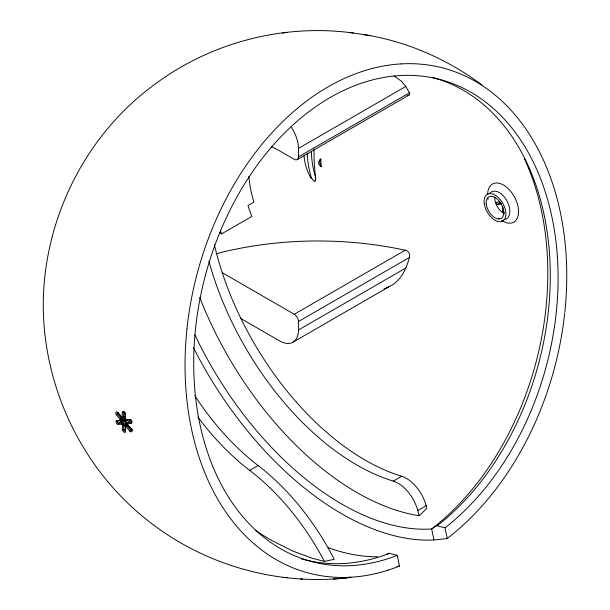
<?xml version="1.0" encoding="UTF-8"?>
<svg xmlns="http://www.w3.org/2000/svg" width="610" height="610" viewBox="0 0 610 610"><rect width="100%" height="100%" fill="white"/><g stroke="black" fill="none" stroke-linecap="round" stroke-linejoin="round"><path stroke-width="0.91" d="M240.958 318.595L279.586 340.898A26.688 15.41 60 0 0 298.458 330.002L298.458 321.531A5.932 3.424 60 0 0 294.264 314.264L222.231 272.678M125.172 414.129A2.066 1.212 60.9 0 0 123.738 411.59A2.066 1.212 60.9 0 0 122.252 412.444L122.229 417.316A0.892 0.518 -0.2 0 0 123.487 417.316L125.042 416.424M123.517 412.459L123.487 417.316A1.174 0.671 59.6 0 0 124.341 418.757A1.174 0.671 59.6 0 0 125.164 418.285L125.195 413.428A1.174 0.702 61.5 0 0 124.371 411.963A1.174 0.702 61.5 0 0 123.517 412.459A0.892 0.503 0.8 0 1 122.252 412.444M502.808 206.371L502.602 211.029A1.19 0.724 63.2 0 0 503.189 212.364A1.19 0.724 63.2 0 0 504.157 212.402M186.965 328.935L186.69 331.703A261.316 184.777 -75 0 0 304.291 571.845A261.126 184.639 -75 0 0 314.424 574.445A261.316 184.777 -75 0 0 388.242 570.121M564.791 312.434L565.104 309.407A261.316 184.777 -75 0 0 403.439 63.775L400.93 63.905M292.93 342.218L389.683 286.357C400.9 280.806 406.42 269.056 409.348 257.504L298.458 321.531M127.429 424.583A2.082 1.182 57.8 0 0 125.408 424.057A2.082 1.182 57.8 0 0 126.018 426.642L129.823 431.087A2.082 1.19 56.3 0 0 131.874 431.598A2.082 1.19 56.3 0 0 131.234 429.021L127.429 424.583L131.531 429.066A1.19 0.671 53.6 0 1 131.935 430.507A1.19 0.671 53.6 0 1 130.746 430.233L126.949 425.803A1.182 0.663 56.1 0 1 126.575 424.346A1.182 0.663 56.1 0 1 127.734 424.644M121.527 417.377A2.082 1.167 60.1 0 1 122.084 419.993A2.082 1.167 60.1 0 1 120.117 419.436L116.54 414.861A2.082 1.159 61.5 0 1 116.014 412.223A2.082 1.159 61.5 0 1 117.951 412.795L121.847 417.461L118.294 412.901A1.182 0.64 62.7 0 0 117.211 412.551A1.182 0.64 62.7 0 0 117.509 414.06L121.07 418.62A1.182 0.648 60.2 0 0 122.175 418.948A1.182 0.648 60.2 0 0 121.847 417.461M315.339 180.812L314.287 181.223M117.959 412.802L118.294 412.901M126.011 426.649L128.405 424.964M129.823 431.087L132.294 429.333M116.54 414.861L117.509 414.06M120.109 419.436L122.618 417.728M386.992 554.208L389.119 553.217L397.27 555.375L399.443 566.072A261.454 184.876 -75 0 1 388.25 570.098M199.744 297.474A257.046 148.405 60 0 0 319.167 466.177C339.297 482.678 361.501 496.975 385.794 506.513A257.046 148.405 60 0 0 419.177 515.74L426.878 508.336L426.169 505.682A29.654 17.118 60 0 0 401.639 476.257A223.39 128.977 60 0 1 214.415 244.915M320.814 158.966C318.481 160.316 317.726 163.815 319.945 165.645A7.114 5.963 2.9 0 0 320.707 166.301L321.218 166.652A6.817 3.934 60 0 1 320.814 158.966L321.218 166.652M298.458 156.892L298.458 148.421L405.833 86.429L409.348 92.872L298.458 156.892A5.932 3.424 60 0 1 294.264 159.317L279.197 150.617A94.885 54.786 60 0 0 271.366 146.674M297.23 159.606L409.043 95.046M219.615 232.707L221.621 233.866L251.816 216.436A94.885 54.786 60 0 1 248.026 205.524L253.897 202.131A94.885 54.786 60 0 1 248.865 176.313M294.264 314.264L405.162 250.237A245.136 141.528 0 0 0 220.614 252.624L216.375 253.714M121.573 420.526L117.616 421.037A0.892 0.724 86.6 0 1 116.655 420.595A2.082 1.113 59.6 0 0 116.213 422.555A2.082 1.113 59.6 0 0 118.18 424.362L121.657 424.133A0.892 0.717 85.8 0 1 121.977 422.936A1.182 0.625 58.7 0 0 122.213 421.83A1.182 0.625 58.7 0 0 121.085 420.801A0.892 0.717 85.8 0 1 120.132 420.366L116.655 420.595M121.611 421.373L118.508 423.165A0.892 0.724 86.6 0 0 118.18 424.362M499.918 201.864L496.586 202.238A1.19 0.74 60.4 0 0 496.22 203.42A1.19 0.74 60.4 0 0 497.394 204.419L500.49 202.627M131.585 420.221L127.719 422.455A0.892 0.702 84.7 0 0 127.414 423.653L131.127 423.287A2.082 1.235 58.2 0 0 131.684 421.266A2.082 1.235 58.2 0 0 129.602 419.528L125.889 419.893A2.082 1.205 58.6 0 0 125.37 421.891A2.082 1.205 58.6 0 0 127.414 423.653M124.608 424.423L123.632 424.979A0.892 0.534 -2 0 1 122.374 425.002L122.579 429.737A2.082 1.128 57.1 0 0 124.143 432.238A2.082 1.128 57.1 0 0 125.53 431.445A0.892 0.541 -3.1 0 1 125.523 430.668L125.309 425.948A1.19 0.633 56.7 0 0 124.417 424.529A1.19 0.633 56.7 0 0 123.632 424.979L123.845 429.699A1.19 0.61 55 0 0 124.775 431.102A1.19 0.61 55 0 0 125.523 430.668M125.309 425.948A0.892 0.534 -2 0 0 125.317 426.703L125.401 428.784L123.845 429.699A0.892 0.541 -3.1 0 1 122.579 429.737M298.458 330.002L405.833 268.011M197.876 417.019A186.34 107.581 60 0 0 249.703 470.371L258.091 465.529A177.914 102.724 60 0 1 334.227 559.294L324.428 561.413L312.534 558.333L292.396 550.883L271.869 540.544A254.225 146.774 60 0 1 255.803 530.555M208.902 261.103A223.39 128.977 60 0 0 393.252 481.107L401.639 476.257M419.177 515.74L417.781 510.524L426.169 505.682M389.683 286.357L384.025 288.988M564.692 313.471A261.316 184.777 -75 0 1 524.333 444.812L519.308 453.878A261.316 184.777 -75 0 1 447.183 538.531L433.931 539.987A272.639 157.41 60 0 1 365.718 525.927C348.821 518.599 332.9 509.129 317.978 498.362A272.639 157.41 60 0 1 193.515 347.807M399.443 566.072L398.048 566.309M397.011 566.469L397.72 566.362M353.457 33.047C283.696 23.393 210.519 42.464 154.223 84.759C85.118 135.298 43.424 219.608 43.257 305.038C43.394 387.525 82.205 468.8 147.048 519.956C203.107 564.814 277.146 586.141 348.47 577.678L333.342 579.042M282.491 33.047L287.173 32.345M497.386 204.419L501.191 203.999A1.19 0.717 60.8 0 0 501.641 203.45M131.127 423.287A0.892 0.686 84 0 1 131.417 422.089A1.19 0.724 56.8 0 0 131.737 420.938A1.19 0.724 56.8 0 0 130.525 419.962L126.819 420.328A0.892 0.702 84.7 0 1 125.889 419.893M131.417 422.089L127.719 422.455A1.182 0.686 57.6 0 1 126.537 421.464A1.182 0.686 57.6 0 1 126.819 420.328M121.977 422.936L118.508 423.165A1.19 0.595 59.4 0 1 117.41 422.12A1.19 0.595 59.4 0 1 117.616 421.037M350.857 577.205L349.286 577.289M300.433 578.875L302.606 579.042M283.17 577.319L287.485 577.678M363.575 34.587C406.313 41.068 447.061 59.109 481.725 84.759M348.775 32.345L370.499 35.632M447.191 538.508L445.01 527.81L436.516 525.652L431.682 528.977A260.683 150.502 60 0 1 365.718 516.091C348.775 508.847 332.862 499.354 317.978 488.526A260.683 150.502 60 0 1 194.918 334.951M394.243 75.975L401.38 81.191L405.833 86.429M433.931 539.987L431.682 528.977A254.995 180.346 -75 0 0 524.303 158.57M311.458 151.806A71.164 41.091 60 0 0 315.5 176.969L315.606 178.021A16.813 14.724 -7.6 0 1 315.66 179.142M125.53 431.438L125.401 428.784M122.252 417.332A2.066 1.19 59.8 0 0 123.716 419.848A2.066 1.19 59.8 0 0 125.172 419.017L125.195 414.144A0.892 0.503 0.8 0 1 125.195 413.428M397.27 555.375A249.437 176.381 -75 0 1 202.703 286.189A249.437 176.381 -75 0 1 499.91 114.596A249.437 176.381 -75 0 1 445.01 527.81M431.827 77.317A249.437 176.381 -75 0 1 550.281 271.961A249.437 176.381 -75 0 1 437.225 525.721M389.477 553.285A249.437 176.381 -75 0 1 301.279 558.783M186.95 328.935A261.316 184.777 -75 0 1 400.93 63.905M405.185 250.1A5.589 5.177 59.3 0 1 409.485 257.565M221.621 233.866A94.885 54.786 60 0 1 220.408 230.656M291.481 127.475A26.688 15.41 60 0 1 298.458 148.421M409.47 92.888A5.589 2.699 22 0 1 407.015 95.572M393.252 481.107A29.654 17.118 60 0 1 417.781 510.524M258.091 465.529A186.34 107.581 60 0 1 194.765 395.646M249.703 470.371A177.914 102.724 60 0 1 324.428 561.413M377.681 556.778A260.683 150.502 60 0 1 328.233 547.688M314.234 181.269A9.226 7.884 5.9 0 1 311.809 178.074M311.115 178.28A64.721 51.98 17.6 0 1 304.1 155.657M311.519 178.15A74.13 42.799 60 0 1 307.287 153.461M315.606 179.142A6.077 5.345 -1.8 0 1 315.423 180.834M315.5 176.969A188.635 108.908 60 0 1 314.081 149.023M125.172 419.017A0.892 0.518 -0.2 0 1 125.164 418.285M130.525 419.962A0.892 0.686 84 0 1 129.602 419.52M504.249 213.469A12.452 7.351 61.1 0 1 494.779 197.007M120.132 420.366A2.082 1.144 59.3 0 1 122.122 422.158A2.082 1.144 59.3 0 1 121.657 424.125M122.374 425.002A2.082 1.151 58.1 0 1 123.784 424.186A2.082 1.151 58.1 0 1 125.317 426.703M487.664 194.598A21.846 12.909 61.2 0 1 500.696 183.74A21.846 12.909 61.2 0 1 517.814 205.524A21.846 12.909 61.2 0 1 510.143 223.199A21.884 12.932 61.2 0 1 502.785 221.14A21.846 12.909 61.2 0 1 501.633 220.431M489.609 193.622A15.425 9.188 61.6 0 1 506.879 200.751A15.425 9.188 61.6 0 1 504.058 219.623M499.285 218.555A15.425 9.188 61.6 0 1 498.606 218.189M488.023 199.394A15.425 9.188 61.6 0 1 488.069 198.38M484.233 203.435A15.418 8.906 60 0 0 501.87 221.407A15.418 8.906 60 0 0 498.896 198.158A15.418 8.906 60 0 0 484.233 203.435M486.3 204.251A12.452 7.19 60 0 0 500.551 218.769A12.452 7.19 60 0 0 498.141 199.988A12.452 7.19 60 0 0 486.3 204.251M122.015 421.594A2.57 1.449 58.9 0 0 124.524 424.354A2.554 1.441 58.9 0 0 125.561 423.073A2.57 1.449 58.9 0 0 123.456 419.832A2.57 1.449 58.9 0 0 122.015 421.594M123.258 421.319A1.662 0.923 58.4 0 0 125.233 423.073A1.662 0.923 58.4 0 0 124.669 420.549A1.662 0.923 58.4 0 0 123.258 421.319"/></g></svg>
